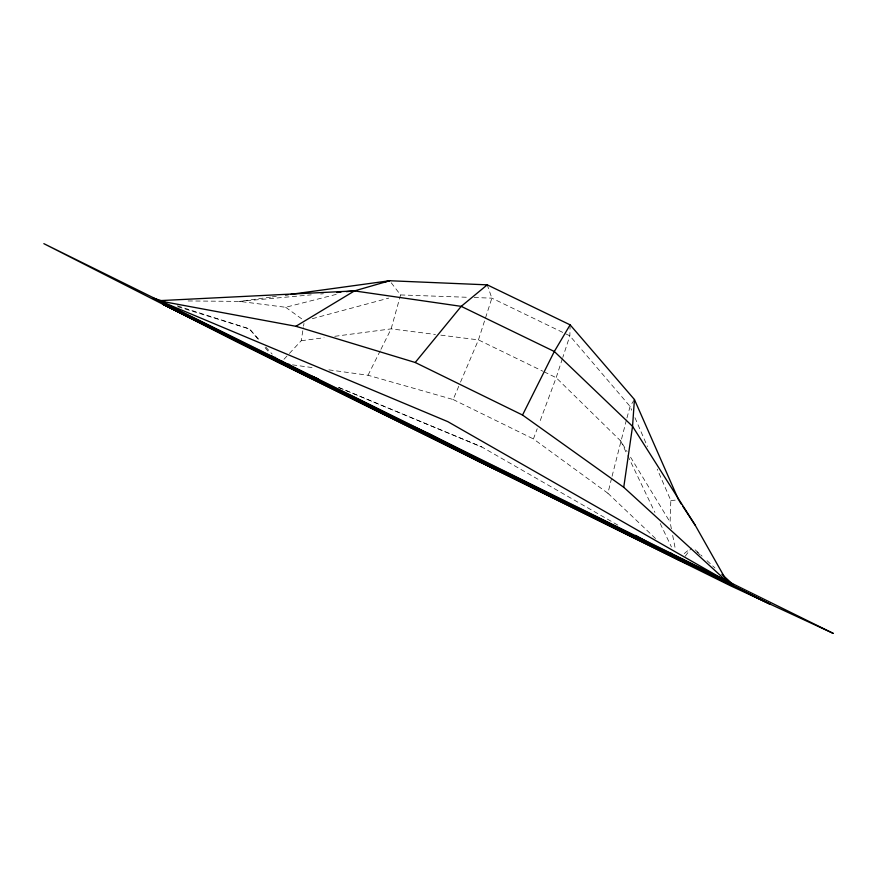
<?xml version="1.0" encoding="UTF-8"?>
<svg xmlns="http://www.w3.org/2000/svg" width="877" height="877" viewBox="0 0 877 877"><rect width="100%" height="100%" fill="white"/><g stroke="black" fill="none" stroke-linecap="round" stroke-linejoin="round"><path stroke-width="0.66" stroke-dasharray="4.38 3.29" d="M570.127 324.852L569.853 335.836L562.804 357.388M671.387 528.787L670.094 522.155L670.828 500.526L657.246 469.162M289.421 353.431L301.217 340.736L303.343 327.45M303.563 326.123L303.99 323.47M655.525 538.522L607.904 493.258L611.751 477.57M612.069 476.255L626.606 419.228M626.956 417.945L630.081 406.435L633.698 400.679M391.208 282.767L400.57 294.935L391.142 328.875L380.793 349.616M562.387 358.66L556.161 377.691L539.103 423.624M607.904 493.258L533.424 438.938L537.217 428.732M328.897 369.864L368.011 375.246L453.135 399.528L459.986 383.381M460.513 382.131L478.447 339.892L491.865 298.147L487.228 284.85M368.011 375.246L380.19 350.844M685.255 556.204L691.394 548.07M283.973 359.285L288.511 354.407M684.257 553.573L689.19 549.495M312.322 318.691L388.719 298.125M188.116 300.954L239.52 301.392L285.661 307.279L338.314 293.839M270.631 297.106L239.52 301.392L311.192 294.858M271.98 296.93L278.743 295.998M301.217 340.736L324.041 337.733M334.773 336.308L391.142 328.875L435.463 334.466M320.653 293.992L323.361 293.751M670.828 500.526L678.59 499.879M400.57 294.935L468.702 297.336M474.15 297.522L491.865 298.147L569.853 335.836L630.081 406.435L631.714 410.206M440.835 335.146L478.447 339.892L542.808 371.19M292.479 364.854L314.065 367.825M177.867 306.742L249.441 328.93L260.348 341.021M177.329 305.832L249.441 328.93L259.899 341.449M339.246 387.744L481.868 447.007L620.236 526.507M338.281 387.283L481.868 447.007M544.025 371.782L556.161 377.691L620.708 440.967L627.066 451.403M453.135 399.528L533.424 438.938M285.661 307.279L302.203 319.217M695.132 549.78L702.082 556.15M707.048 560.71L714.996 567.989M696.996 551.83L699.89 554.702M265.797 347.062L272.155 354.122M265.128 347.709L268.625 351.885M630.585 457.202L670.094 522.155M620.708 440.967L627.198 454.527M627.789 455.755L654.933 512.442M660.238 523.536L671.442 546.952M634.97 417.726L647.467 446.579M672.681 535.419L675.531 550"/><path stroke-width="1.32" d="M290.912 294.321L389.651 280.739L487.228 284.85L570.127 324.852L634.433 399.517L632.547 426.343L623.744 487.294L726.978 581.462L732.865 584.367L721.946 574.358M623.744 487.294L522.539 415.04L554.319 351.491L570.127 324.852M682.953 559.252L681.418 561.28L677 559.12L276.463 361.28L152.861 297.994L163.166 301.293M726.978 581.462L695.242 525.268L632.547 426.343L554.319 351.491L461.214 306.358L354.461 290.912L158.353 300.701L295.889 326.288L415.216 362.486L461.214 306.358L487.228 284.85M282.153 361.236L280.333 363.188L276.463 361.28L272.111 356.062M677 559.12L679.324 557.64M295.889 326.288L354.461 290.912L389.651 280.739L384.378 282.076M285.507 295.067L288.215 294.694M336.878 292.512L340.934 292.14M346.349 291.646L354.461 290.912M165.117 300.756L158.353 300.701L162.256 301.907M289.783 364.492L280.333 363.188L274.885 357.147M428.689 433.655L417.123 429.423L480.223 462.135L534.893 488.303L769.787 603.979L162.673 304.155L541.186 491.076L428.689 433.655L377.263 409.965L480.223 462.135L500.438 471.135L428.689 433.655L480.223 462.135M317.792 378.831L280.333 363.188L318.121 378.908M415.216 362.486L522.539 415.04M162.673 304.155L769.787 603.979M635.606 535.343L677.351 559.274L732.865 584.367L152.861 297.994L447.807 421.651L727.691 581.78M670.401 552.674L677.351 559.274L676.825 556.621M679.313 500.986L681.484 504.297M682.942 506.5L695.242 525.268M675.575 555.579L677.351 559.274M634.433 399.517L678.59 499.879M833.15 633.347L730.684 585.847L237.404 342.205L43.85 243.653L833.15 633.347"/></g></svg>
